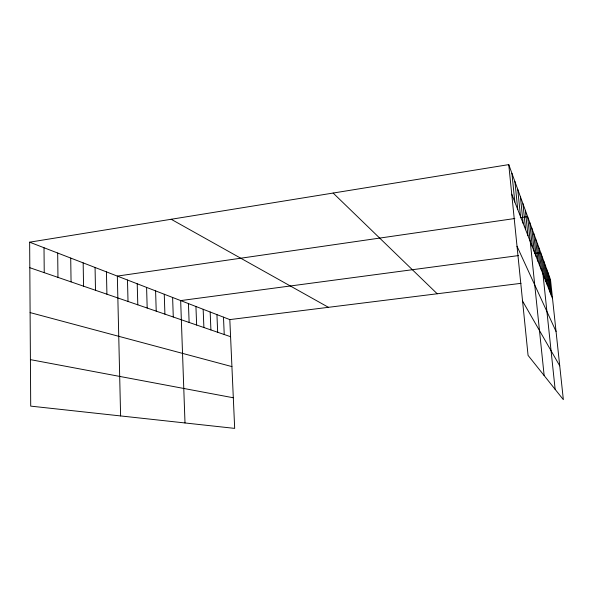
<?xml version="1.0" encoding="UTF-8"?>
<svg xmlns="http://www.w3.org/2000/svg" width="593" height="593" viewBox="0 0 593 593"><rect width="100%" height="100%" fill="white"/><g stroke="black" fill="none" stroke-linecap="round" stroke-linejoin="round"><path stroke-width="0.89" d="M29.65 242.181L229.817 319.597L234.68 428.383L30.71 406.123L29.65 242.181L508.757 164.617L550.504 279.659L563.35 399.66L528.066 355.385L508.757 164.617M514.828 218.513L117.34 276.093L120.609 415.93M520.32 217.713L527.644 216.653L544.152 375.562M518.578 255.568L180.665 300.592L185.001 422.957M534.501 253.448L540.697 252.625L555.144 389.364M229.817 319.597L520.995 283.335M545.204 280.326L550.504 279.659M30.406 359.632L233.316 397.77M30.102 312.585L231.922 366.6M29.813 267.71L230.581 336.698M171.177 219.269L328.44 307.315M333.14 193.051L437.211 293.772M522.574 301.074L559.733 365.837M517.022 246.28L556.049 331.443M511.752 194.185L552.52 298.487M549.259 276.219L551.305 295.373M547.962 272.647L550.045 292.141M546.62 268.94L548.733 288.784M545.219 265.093L547.369 285.307M543.774 261.098L545.953 281.69M542.261 256.947L544.485 277.932M539.059 248.119L541.365 269.941M537.362 243.434L539.704 265.686M535.583 238.534L537.97 261.254M533.73 233.427L536.161 256.628M531.795 228.09L534.271 251.788M529.764 222.501L532.292 246.725M525.346 210.33L527.978 235.688M522.937 203.688L525.62 229.661M520.402 196.691L523.137 223.309M517.726 189.323L520.521 216.623M514.902 181.54L517.763 209.559M511.915 173.319L514.843 202.094M223.479 317.151L224.236 334.519M216.934 314.616L217.683 332.265M210.167 312L210.908 329.938M203.169 309.294L203.896 327.529M195.935 306.492L196.639 325.031M188.433 303.594L189.13 322.451M172.615 297.478L173.282 317.003M164.261 294.247L164.906 314.127M155.596 290.889L156.218 311.147M146.59 287.405L147.183 308.041M137.22 283.788L137.798 304.817M127.48 280.015L128.021 301.459M106.443 271.883L106.918 294.202M95.065 267.48L95.495 290.281M83.168 262.877L83.561 286.182M70.715 258.066L71.064 281.883M57.677 253.018L57.966 277.383M44.008 247.733L44.238 272.669"/></g></svg>
